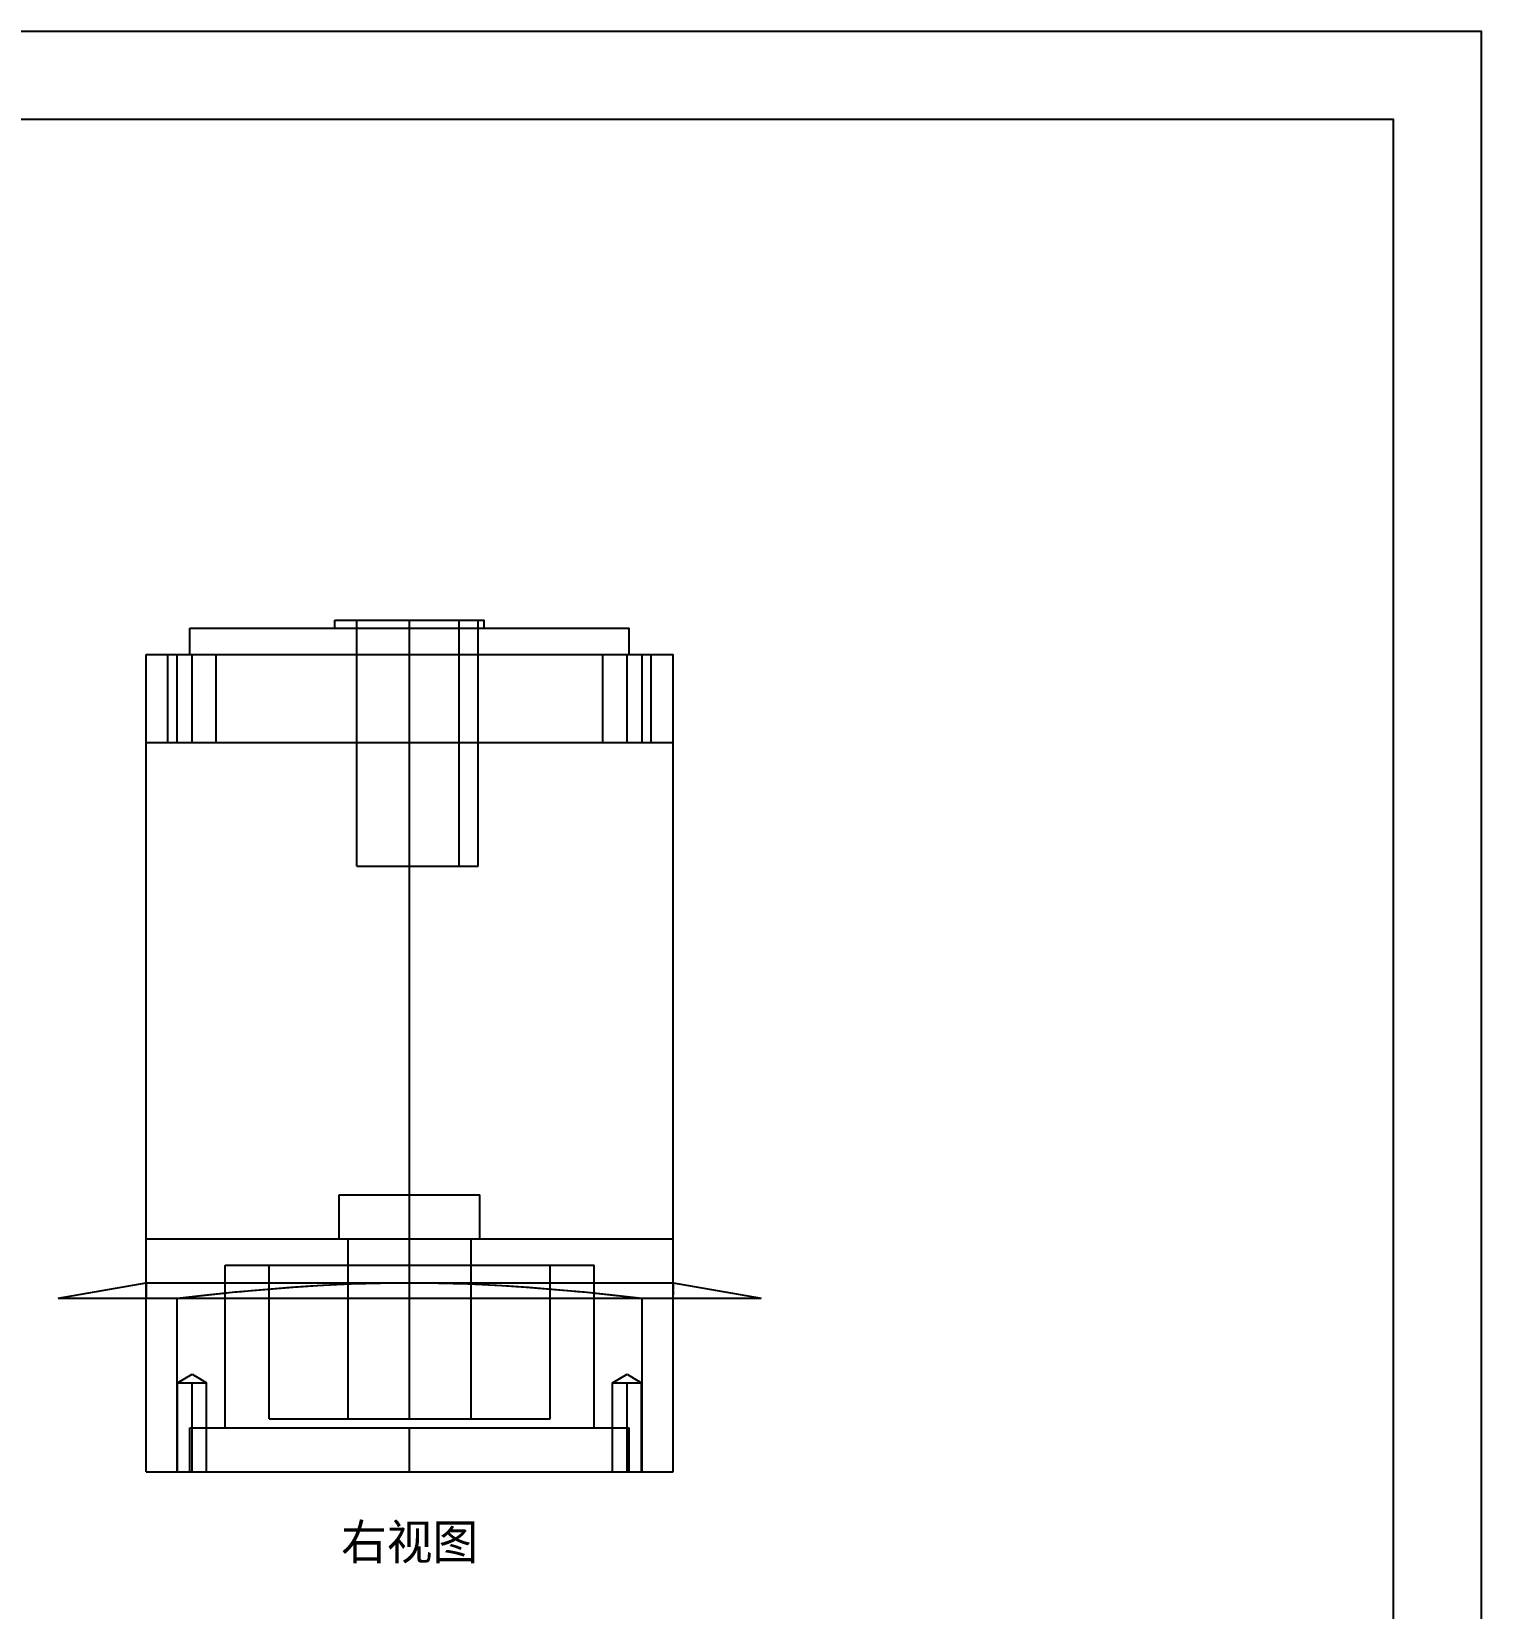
# Model space of a CAD drawing. Header units: millimetres. Extents: x -10 to 293, y -191 to 166.
# Drawn here: x 128 to 293, y -13.6 to 165.9 of the extents above; entities that cross this region are included whole.
import ezdxf
from ezdxf.enums import TextEntityAlignment as Align

# ---------------------------------------------------------------- set-up
doc = ezdxf.new("R2010")
doc.units = ezdxf.units.MM
for name, color, linetype in [('可见轮廓', 7, 'Continuous'), ('图框', 7, 'Continuous'), ('文字', 7, 'Continuous'), ('隐藏线', 5, 'Continuous')]:
    doc.layers.add(name, color=color, linetype=linetype)

msp = doc.modelspace()

# ---------------------------------------------------------------- linework, layer by layer
at = {"layer": '可见轮廓'}
for p, q in [((162.5, 98.9), (162.67, 98.9)), ((162.5, 98.45), (162.5, 98.9)), ((162.5, 98), (162.5, 98.9)), ((162.67, 98.9), (163.16, 98.9)), ((163.16, 98.9), (163.94, 98.9)), ((163.94, 98.9), (164.99, 98.9)), ((164.99, 98.9), (166.28, 98.9)), ((165, 70.9), (165, 98.9)), ((166.28, 98.9), (167.75, 98.9)), ((167.75, 98.9), (169.34, 98.9)), ((169.34, 98.9), (171, 98.9)), ((171, 98.9), (172.66, 98.9)), ((171, 98.9), (176.66, 98.9)), ((171, 98.9), (171, 98.9)), ((171, 98), (171, 98.9)), ((171, 70.9), (171, 98.9)), ((172.66, 98.9), (174.25, 98.9)), ((174.25, 98.9), (175.72, 98.9)), ((175.72, 98.9), (177.01, 98.9)), ((176.66, 70.9), (176.66, 98.9)), ((177.01, 98.9), (178.06, 98.9)), ((178.06, 98.9), (178.84, 98.9)), ((178.84, 98.9), (179.33, 98.9)), ((179.33, 98.9), (179.5, 98.9)), ((179.5, 98.45), (179.5, 98.9)), ((179.5, 98), (179.5, 98.9)), ((146, 98), (146.51, 98)), ((146, 96.5), (146, 98)), ((146, 95), (146, 98)), ((146.51, 98), (147.94, 98)), ((147.94, 98), (150.24, 98)), ((150.24, 98), (153.32, 98)), ((153.32, 98), (157.13, 98)), ((157.13, 98), (161.45, 98)), ((161.45, 98), (166.13, 98)), ((162.5, 98), (162.5, 98.45)), ((166.13, 98), (171, 98)), ((171, 98), (175.87, 98)), ((171, 98), (171, 98)), ((171, 95), (171, 98)), ((175.87, 98), (180.55, 98)), ((179.5, 98), (179.5, 98.45)), ((180.55, 98), (184.87, 98)), ((184.87, 98), (188.68, 98)), ((188.68, 98), (191.76, 98)), ((191.76, 98), (194.06, 98)), ((194.06, 98), (195.49, 98)), ((195.49, 98), (196, 98)), ((196, 96.5), (196, 98)), ((196, 95), (196, 98)), ((146, 95), (146, 96.5)), ((196, 95), (196, 96.5)), ((141, 95), (141.21, 95)), ((141, 90), (141, 95)), ((141, 95), (144.54, 95)), ((141, 85), (141, 95)), ((141.21, 95), (141.42, 95)), ((141.42, 95), (141.63, 95)), ((141.63, 95), (141.84, 95)), ((141.84, 95), (142.06, 95)), ((142.06, 95), (142.28, 95)), ((142.28, 95), (142.5, 95)), ((142.5, 95), (142.72, 95)), ((142.72, 95), (142.94, 95)), ((142.94, 95), (143.16, 95)), ((143.16, 95), (143.39, 95)), ((143.39, 95), (143.62, 95)), ((143.5, 85), (143.5, 95)), ((143.62, 95), (143.84, 95)), ((143.84, 95), (144.08, 95)), ((144.08, 95), (144.31, 95)), ((144.31, 95), (144.54, 95)), ((144.54, 95), (171, 95)), ((144.54, 90), (144.54, 95)), ((144.54, 85), (144.54, 95)), ((146.25, 95), (146.25, 95)), ((146.25, 85), (146.25, 95)), ((149, 85), (149, 95)), ((171, 95), (197.46, 95)), ((171, 95), (171, 95)), ((193, 95), (195.75, 95)), ((193, 85), (193, 95)), ((195.75, 95), (198.5, 95)), ((195.75, 85), (195.75, 95)), ((195.75, 95), (195.75, 95)), ((197.46, 95), (197.69, 95)), ((197.46, 90), (197.46, 95)), ((197.46, 95), (201, 95)), ((197.46, 85), (197.46, 95)), ((197.69, 95), (197.92, 95)), ((197.92, 95), (198.16, 95)), ((198.16, 95), (198.38, 95)), ((198.38, 95), (198.61, 95)), ((198.5, 85), (198.5, 95)), ((198.61, 95), (198.84, 95)), ((198.84, 95), (199.06, 95)), ((199.06, 95), (199.28, 95)), ((199.28, 95), (199.5, 95)), ((199.5, 95), (199.72, 95)), ((199.72, 95), (199.94, 95)), ((199.94, 95), (200.16, 95)), ((200.16, 95), (200.37, 95)), ((200.37, 95), (200.58, 95)), ((200.58, 95), (200.79, 95)), ((200.79, 95), (201, 95)), ((201, 90), (201, 95)), ((201, 85), (201, 95)), ((141, 85), (141, 90)), ((144.54, 85), (144.54, 90)), ((197.46, 85), (197.46, 90)), ((201, 85), (201, 90)), ((141, 85), (141.21, 85)), ((141, 56.75), (141, 85)), ((141, 85), (144.54, 85)), ((141, 85), (171, 85)), ((141, 28.5), (141, 85)), ((141.21, 85), (141.42, 85)), ((141.42, 85), (141.63, 85)), ((141.63, 85), (141.84, 85)), ((141.84, 85), (142.06, 85)), ((142.06, 85), (142.28, 85)), ((142.28, 85), (142.5, 85)), ((142.5, 85), (142.72, 85)), ((142.72, 85), (142.94, 85)), ((142.94, 85), (143.16, 85)), ((143.16, 85), (143.39, 85)), ((143.39, 85), (143.62, 85)), ((143.62, 85), (143.84, 85)), ((143.84, 85), (144.08, 85)), ((144.08, 85), (144.31, 85)), ((144.31, 85), (144.54, 85)), ((144.54, 85), (156, 85)), ((146.25, 85), (146.25, 85)), ((156, 85), (171, 85)), ((171, 85), (186, 85)), ((171, 85), (201, 85)), ((171, 28.5), (171, 85)), ((171, 85), (171, 85)), ((186, 85), (197.46, 85)), ((195.75, 85), (195.75, 85)), ((197.46, 85), (197.69, 85)), ((197.46, 85), (201, 85)), ((197.69, 85), (197.92, 85)), ((197.92, 85), (198.16, 85)), ((198.16, 85), (198.38, 85)), ((198.38, 85), (198.61, 85)), ((198.61, 85), (198.84, 85)), ((198.84, 85), (199.06, 85)), ((199.06, 85), (199.28, 85)), ((199.28, 85), (199.5, 85)), ((199.5, 85), (199.72, 85)), ((199.72, 85), (199.94, 85)), ((199.94, 85), (200.16, 85)), ((200.16, 85), (200.37, 85)), ((200.37, 85), (200.58, 85)), ((200.58, 85), (200.79, 85)), ((200.79, 85), (201, 85)), ((201, 56.75), (201, 85)), ((201, 28.5), (201, 85)), ((141, 28.5), (141, 56.75)), ((201, 28.5), (201, 56.75)), ((163, 28.5), (163, 33.5)), ((171, 28.5), (171, 33.5)), ((179, 28.5), (179, 33.5)), ((141, 28.5), (141.61, 28.5)), ((141, 26), (141, 28.5)), ((141, 23.5), (141, 28.5)), ((141.61, 28.5), (143.33, 28.5)), ((143.33, 28.5), (146.08, 28.5)), ((146.08, 28.5), (149.79, 28.5)), ((149.79, 28.5), (154.35, 28.5)), ((154.35, 28.5), (159.54, 28.5)), ((159.54, 28.5), (165.15, 28.5)), ((164, 8), (164, 28.5)), ((165.15, 28.5), (171, 28.5)), ((171, 28.5), (176.85, 28.5)), ((171, 28.5), (171, 28.5)), ((171, 8), (171, 28.5)), ((171, 23.5), (171, 28.5)), ((176.85, 28.5), (182.46, 28.5)), ((178, 8), (178, 28.5)), ((182.46, 28.5), (187.65, 28.5)), ((187.65, 28.5), (192.21, 28.5)), ((192.21, 28.5), (195.92, 28.5)), ((195.92, 28.5), (198.67, 28.5)), ((198.67, 28.5), (200.39, 28.5)), ((200.39, 28.5), (201, 28.5)), ((201, 26), (201, 28.5)), ((201, 23.5), (201, 28.5)), ((141, 23.5), (141, 26)), ((171, 8), (171, 25.5)), ((201, 23.5), (201, 26)), ((131, 21.74), (141, 23.5)), ((141, 23.5), (141.15, 23.5)), ((141, 23.49), (141, 23.5)), ((141, 23.5), (171, 23.5)), ((141, 23.49), (141, 23.44)), ((141, 23.37), (141, 23.44)), ((141, 23.37), (141, 23.27)), ((141, 23.22), (141, 23.37)), ((141.15, 23.5), (141.59, 23.5)), ((141.59, 23.5), (142.3, 23.5)), ((142.3, 23.5), (143.28, 23.5)), ((143.28, 23.5), (144.55, 23.5)), ((144.55, 23.5), (146.07, 23.5)), ((146.07, 23.5), (147.82, 23.5)), ((147.82, 23.5), (149.79, 23.5)), ((149.79, 23.5), (151.97, 23.5)), ((151.97, 23.5), (154.34, 23.5)), ((154.34, 23.5), (156.86, 23.5)), ((156.86, 23.5), (159.52, 23.5)), ((159.52, 23.5), (162.29, 23.5)), ((161.11, 23.22), (164.36, 23.37)), ((162, 23.27), (164.21, 23.37)), ((162.29, 23.5), (165.15, 23.5)), ((164.21, 23.37), (166.49, 23.44)), ((164.36, 23.37), (167.7, 23.47)), ((165.15, 23.5), (168.06, 23.5)), ((166.49, 23.44), (168.75, 23.49)), ((167.7, 23.47), (171, 23.5)), ((168.06, 23.5), (171, 23.5)), ((168.75, 23.49), (171, 23.5)), ((171, 23.5), (173.94, 23.5)), ((171, 23.5), (173.25, 23.49)), ((171, 23.5), (201, 23.5)), ((171, 21.74), (171, 23.5)), ((171, 23.5), (171, 23.5)), ((171, 23.5), (174.3, 23.47)), ((173.25, 23.49), (175.51, 23.44)), ((173.94, 23.5), (176.85, 23.5)), ((174.3, 23.47), (177.64, 23.37)), ((175.51, 23.44), (177.79, 23.37)), ((176.85, 23.5), (179.71, 23.5)), ((177.64, 23.37), (180.89, 23.22)), ((177.79, 23.37), (180, 23.27)), ((179.71, 23.5), (182.48, 23.5)), ((182.48, 23.5), (185.14, 23.5)), ((185.14, 23.5), (187.66, 23.5)), ((187.66, 23.5), (190.03, 23.5)), ((190.03, 23.5), (192.21, 23.5)), ((192.21, 23.5), (194.18, 23.5)), ((194.18, 23.5), (195.93, 23.5)), ((195.93, 23.5), (197.45, 23.5)), ((197.45, 23.5), (198.72, 23.5)), ((198.72, 23.5), (199.7, 23.5)), ((199.7, 23.5), (200.41, 23.5)), ((200.41, 23.5), (200.85, 23.5)), ((200.85, 23.5), (201, 23.5)), ((201, 23.49), (201, 23.5)), ((201, 23.5), (211, 21.74)), ((201, 23.49), (201, 23.44)), ((201, 23.37), (201, 23.47)), ((201, 23.37), (201, 23.44)), ((201, 23.37), (201, 23.27)), ((201, 23.37), (201, 23.22)), ((131, 21.74), (171, 21.74)), ((141, 23.14), (141, 23.27)), ((141, 23.01), (141, 23.22)), ((141, 23.22), (141, 23.01)), ((141, 22.98), (141, 23.14)), ((141, 22.75), (141, 23.01)), ((141, 22.98), (141, 22.81)), ((141, 22.62), (141, 22.81)), ((141, 22.45), (141, 22.75)), ((141, 22.75), (141, 22.45)), ((141, 22.62), (141, 22.52)), ((141, 22.42), (141, 22.52)), ((141, 22.45), (141, 22.12)), ((141, 22.12), (141, 22.45)), ((141, 22.32), (141, 22.42)), ((141, 22.32), (141, 22.21)), ((141, 22.1), (141, 22.21)), ((141, 21.74), (141, 22.12)), ((141, 22.12), (141, 21.74)), ((141, 21.98), (141, 22.1)), ((141, 21.86), (141, 21.98)), ((141, 21.86), (141, 21.74)), ((141, 21.74), (141.21, 21.74)), ((141, 12.75), (141, 21.74)), ((141, 21.74), (144.54, 21.74)), ((141, 2), (141, 21.74)), ((141.21, 21.74), (141.42, 21.74)), ((141.42, 21.74), (141.63, 21.74)), ((141.63, 21.74), (141.84, 21.74)), ((141.84, 21.74), (142.06, 21.74)), ((142.06, 21.74), (142.28, 21.74)), ((142.28, 21.74), (142.5, 21.74)), ((142.5, 21.74), (142.72, 21.74)), ((142.72, 21.74), (142.94, 21.74)), ((142.94, 21.74), (143.16, 21.74)), ((143.16, 21.74), (143.39, 21.74)), ((143.39, 21.74), (143.62, 21.74)), ((143.62, 21.74), (143.84, 21.74)), ((143.84, 21.74), (144.08, 21.74)), ((144.08, 21.74), (144.31, 21.74)), ((144.31, 21.74), (144.54, 21.74)), ((144.54, 21.74), (147.94, 22.12)), ((144.54, 21.74), (145.64, 21.86)), ((144.54, 12.75), (144.54, 21.74)), ((144.54, 2), (144.54, 21.74)), ((145.64, 21.86), (146.72, 21.98)), ((146.72, 21.98), (147.78, 22.1)), ((147.78, 22.1), (148.82, 22.21)), ((147.94, 22.12), (151.14, 22.45)), ((148.82, 22.21), (149.84, 22.32)), ((149.84, 22.32), (150.84, 22.42)), ((150.84, 22.42), (151.9, 22.52)), ((151.14, 22.45), (154.51, 22.75)), ((151.9, 22.52), (152.97, 22.62)), ((152.97, 22.62), (155.24, 22.81)), ((154.51, 22.75), (157.75, 23.01)), ((155.24, 22.81), (157.44, 22.98)), ((157.44, 22.98), (159.73, 23.14)), ((157.75, 23.01), (161.11, 23.22)), ((159.73, 23.14), (162, 23.27)), ((171, 21.74), (211, 21.74)), ((180, 23.27), (182.27, 23.14)), ((180.89, 23.22), (184.25, 23.01)), ((182.27, 23.14), (184.56, 22.98)), ((184.25, 23.01), (187.49, 22.75)), ((184.56, 22.98), (186.76, 22.81)), ((186.76, 22.81), (189.03, 22.62)), ((187.49, 22.75), (190.86, 22.45)), ((189.03, 22.62), (190.1, 22.52)), ((190.1, 22.52), (191.16, 22.42)), ((190.86, 22.45), (194.06, 22.12)), ((191.16, 22.42), (192.16, 22.32)), ((192.16, 22.32), (193.18, 22.21)), ((193.18, 22.21), (194.22, 22.1)), ((194.06, 22.12), (197.46, 21.74)), ((194.22, 22.1), (195.28, 21.98)), ((195.28, 21.98), (196.36, 21.86)), ((196.36, 21.86), (197.46, 21.74)), ((197.46, 21.74), (197.69, 21.74)), ((197.46, 12.75), (197.46, 21.74)), ((197.46, 21.74), (201, 21.74)), ((197.46, 2), (197.46, 21.74)), ((197.69, 21.74), (197.92, 21.74)), ((197.92, 21.74), (198.16, 21.74)), ((198.16, 21.74), (198.38, 21.74)), ((198.38, 21.74), (198.61, 21.74)), ((198.61, 21.74), (198.84, 21.74)), ((198.84, 21.74), (199.06, 21.74)), ((199.06, 21.74), (199.28, 21.74)), ((199.28, 21.74), (199.5, 21.74)), ((199.5, 21.74), (199.72, 21.74)), ((199.72, 21.74), (199.94, 21.74)), ((199.94, 21.74), (200.16, 21.74)), ((200.16, 21.74), (200.37, 21.74)), ((200.37, 21.74), (200.58, 21.74)), ((200.58, 21.74), (200.79, 21.74)), ((200.79, 21.74), (201, 21.74)), ((201, 23.14), (201, 23.27)), ((201, 23.01), (201, 23.22)), ((201, 23.22), (201, 23.01)), ((201, 23.14), (201, 22.98)), ((201, 23.01), (201, 22.75)), ((201, 22.81), (201, 22.98)), ((201, 22.62), (201, 22.81)), ((201, 22.45), (201, 22.75)), ((201, 22.62), (201, 22.52)), ((201, 22.42), (201, 22.52)), ((201, 22.45), (201, 22.12)), ((201, 22.12), (201, 22.45)), ((201, 22.32), (201, 22.42)), ((201, 22.21), (201, 22.32)), ((201, 22.1), (201, 22.21)), ((201, 21.74), (201, 22.12)), ((201, 21.98), (201, 22.1)), ((201, 21.86), (201, 21.98)), ((201, 21.74), (201, 21.86)), ((201, 12.75), (201, 21.74)), ((201, 2), (201, 21.74)), ((141, 11.87), (141, 12.75)), ((144.54, 11.87), (144.54, 12.75)), ((197.46, 11.87), (197.46, 12.75)), ((201, 11.87), (201, 12.75)), ((141, 2), (141, 11.87)), ((144.54, 2), (144.54, 11.87)), ((144.6, 2), (144.6, 12.1)), ((146.25, 2), (146.25, 12.1)), ((147.9, 2), (147.9, 12.1)), ((194.1, 2), (194.1, 12.1)), ((195.75, 2), (195.75, 12.1)), ((197.4, 2), (197.4, 12.1)), ((197.46, 2), (197.46, 11.87)), ((201, 2), (201, 11.87)), ((146, 2), (146, 7)), ((171, 2), (171, 7)), ((196, 2), (196, 7)), ((141, 2), (141.21, 2)), ((141, 2), (144.54, 2)), ((141.21, 2), (141.42, 2)), ((141.42, 2), (141.63, 2)), ((141.63, 2), (141.84, 2)), ((141.84, 2), (142.06, 2)), ((142.06, 2), (142.28, 2)), ((142.28, 2), (142.5, 2)), ((142.5, 2), (142.72, 2)), ((142.72, 2), (142.94, 2)), ((142.94, 2), (143.16, 2)), ((143.16, 2), (143.39, 2)), ((143.39, 2), (143.62, 2)), ((143.62, 2), (143.84, 2)), ((143.84, 2), (144.08, 2)), ((144.08, 2), (144.31, 2)), ((144.31, 2), (144.54, 2)), ((144.54, 2), (171, 2)), ((146.25, 2), (146.25, 2)), ((171, 2), (197.46, 2)), ((171, 2), (171, 2)), ((195.75, 2), (195.75, 2)), ((197.46, 2), (197.69, 2)), ((197.46, 2), (201, 2)), ((197.69, 2), (197.92, 2)), ((197.92, 2), (198.16, 2)), ((198.16, 2), (198.38, 2)), ((198.38, 2), (198.61, 2)), ((198.61, 2), (198.84, 2)), ((198.84, 2), (199.06, 2)), ((199.06, 2), (199.28, 2)), ((199.28, 2), (199.5, 2)), ((199.5, 2), (199.72, 2)), ((199.72, 2), (199.94, 2)), ((199.94, 2), (200.16, 2)), ((200.16, 2), (200.37, 2)), ((200.37, 2), (200.58, 2)), ((200.58, 2), (200.79, 2)), ((200.79, 2), (201, 2))]:
    msp.add_line(p, q, dxfattribs=at)
at = {"layer": '图框'}
for points in [[(-10, -190.9), (293, -190.9), (293, 165.9), (-10, 165.9)], [(0, -180.9), (283, -180.9), (283, 155.9), (0, 155.9)]]:
    msp.add_lwpolyline(points, close=True, dxfattribs=at)
at = {"layer": '隐藏线'}
for p, q in [((162.5, 98.9), (162.67, 98.9)), ((162.67, 98.9), (163.16, 98.9)), ((163.16, 98.9), (163.94, 98.9)), ((163.94, 98.9), (164.99, 98.9)), ((164.99, 98.9), (166.28, 98.9)), ((165, 98.9), (165.12, 98.9)), ((165, 84.9), (165, 98.9)), ((165.12, 98.9), (165.47, 98.9)), ((165.47, 98.9), (166.02, 98.9)), ((166.02, 98.9), (166.76, 98.9)), ((166.28, 98.9), (167.75, 98.9)), ((166.76, 98.9), (167.67, 98.9)), ((167.67, 98.9), (168.71, 98.9)), ((167.75, 98.9), (169.34, 98.9)), ((168.71, 98.9), (169.83, 98.9)), ((169.34, 98.9), (171, 98.9)), ((169.83, 98.9), (171, 98.9)), ((171, 98.9), (171.46, 98.9)), ((171, 98.9), (172.66, 98.9)), ((171.46, 98.9), (171.92, 98.9)), ((171.92, 98.9), (172.37, 98.9)), ((172.37, 98.9), (172.82, 98.9)), ((172.66, 98.9), (174.25, 98.9)), ((172.82, 98.9), (173.25, 98.9)), ((173.25, 98.9), (173.67, 98.9)), ((173.67, 98.9), (174.08, 98.9)), ((174.08, 98.9), (174.46, 98.9)), ((174.25, 98.9), (175.72, 98.9)), ((174.46, 98.9), (174.83, 98.9)), ((174.83, 98.9), (175.17, 98.9)), ((175.17, 98.9), (175.49, 98.9)), ((175.49, 98.9), (175.79, 98.9)), ((175.72, 98.9), (177.01, 98.9)), ((175.79, 98.9), (176.05, 98.9)), ((176.05, 98.9), (176.28, 98.9)), ((176.28, 98.9), (176.49, 98.9)), ((176.49, 98.9), (176.66, 98.9)), ((176.66, 98.9), (177.73, 98.9)), ((176.66, 84.9), (176.66, 98.9)), ((177.01, 98.9), (178.06, 98.9)), ((177.73, 98.9), (178.8, 98.9)), ((178.06, 98.9), (178.84, 98.9)), ((178.8, 84.9), (178.8, 98.9)), ((178.84, 98.9), (179.33, 98.9)), ((179.33, 98.9), (179.5, 98.9)), ((146, 98), (146.51, 98)), ((146.51, 98), (147.94, 98)), ((147.94, 98), (150.24, 98)), ((150.24, 98), (153.32, 98)), ((153.32, 98), (157.13, 98)), ((157.13, 98), (161.45, 98)), ((161.45, 98), (166.13, 98)), ((162.5, 98), (162.67, 98)), ((162.67, 98), (163.16, 98)), ((163.16, 98), (163.94, 98)), ((163.94, 98), (164.99, 98)), ((164.99, 98), (166.28, 98)), ((166.13, 98), (171, 98)), ((166.28, 98), (167.75, 98)), ((167.75, 98), (169.34, 98)), ((169.34, 98), (171, 98)), ((171, 98), (172.66, 98)), ((171, 98), (175.87, 98)), ((172.66, 98), (174.25, 98)), ((174.25, 98), (175.72, 98)), ((175.72, 98), (177.01, 98)), ((175.87, 98), (180.55, 98)), ((177.01, 98), (178.06, 98)), ((178.06, 98), (178.84, 98)), ((178.84, 98), (179.33, 98)), ((179.33, 98), (179.5, 98)), ((180.55, 98), (184.87, 98)), ((184.87, 98), (188.68, 98)), ((188.68, 98), (191.76, 98)), ((191.76, 98), (194.06, 98)), ((194.06, 98), (195.49, 98)), ((195.49, 98), (196, 98)), ((141, 95), (141.21, 95)), ((141, 90), (141, 95)), ((141.21, 95), (141.42, 95)), ((141.42, 95), (141.63, 95)), ((141.63, 95), (141.84, 95)), ((141.84, 95), (142.06, 95)), ((142.06, 95), (142.28, 95)), ((142.28, 95), (142.5, 95)), ((142.5, 95), (142.72, 95)), ((142.72, 95), (142.94, 95)), ((142.94, 95), (143.16, 95)), ((143.16, 95), (143.39, 95)), ((143.39, 95), (143.62, 95)), ((143.5, 95), (143.56, 95)), ((143.5, 90), (143.5, 95)), ((143.56, 95), (143.71, 95)), ((143.62, 95), (143.84, 95)), ((143.71, 95), (143.97, 95)), ((143.84, 95), (144.08, 95)), ((143.97, 95), (144.31, 95)), ((144.08, 95), (144.31, 95)), ((144.31, 95), (144.73, 95)), ((144.31, 95), (144.54, 95)), ((144.54, 95), (171, 95)), ((144.54, 90), (144.54, 95)), ((144.73, 95), (145.2, 95)), ((145.2, 95), (145.72, 95)), ((145.72, 95), (146.25, 95)), ((146, 95), (146.51, 95)), ((146.25, 95), (146.79, 95)), ((146.51, 95), (147.94, 95)), ((146.79, 95), (147.3, 95)), ((147.3, 95), (147.78, 95)), ((147.78, 95), (148.2, 95)), ((147.94, 95), (150.24, 95)), ((148.2, 95), (148.54, 95)), ((148.54, 95), (148.79, 95)), ((148.79, 95), (148.95, 95)), ((148.95, 95), (149, 95)), ((149, 90), (149, 95)), ((150.24, 95), (153.32, 95)), ((153.32, 95), (157.13, 95)), ((157.13, 95), (161.45, 95)), ((161.45, 95), (166.13, 95)), ((166.13, 95), (171, 95)), ((171, 95), (175.87, 95)), ((171, 95), (197.46, 95)), ((175.87, 95), (180.55, 95)), ((180.55, 95), (184.87, 95)), ((184.87, 95), (188.68, 95)), ((188.68, 95), (191.76, 95)), ((191.76, 95), (194.06, 95)), ((193, 95), (193.05, 95)), ((193, 90), (193, 95)), ((193.05, 95), (193.21, 95)), ((193.21, 95), (193.46, 95)), ((193.46, 95), (193.8, 95)), ((193.8, 95), (194.22, 95)), ((194.06, 95), (195.49, 95)), ((194.22, 95), (194.7, 95)), ((194.7, 95), (195.21, 95)), ((195.21, 95), (195.75, 95)), ((195.49, 95), (196, 95)), ((195.75, 95), (196.28, 95)), ((196.28, 95), (196.8, 95)), ((196.8, 95), (197.27, 95)), ((197.27, 95), (197.69, 95)), ((197.46, 95), (197.69, 95)), ((197.46, 90), (197.46, 95)), ((197.69, 95), (198.03, 95)), ((197.69, 95), (197.92, 95)), ((197.92, 95), (198.16, 95)), ((198.03, 95), (198.29, 95)), ((198.16, 95), (198.38, 95)), ((198.29, 95), (198.44, 95)), ((198.38, 95), (198.61, 95)), ((198.44, 95), (198.5, 95)), ((198.5, 90), (198.5, 95)), ((198.61, 95), (198.84, 95)), ((198.84, 95), (199.06, 95)), ((199.06, 95), (199.28, 95)), ((199.28, 95), (199.5, 95)), ((199.5, 95), (199.72, 95)), ((199.72, 95), (199.94, 95)), ((199.94, 95), (200.16, 95)), ((200.16, 95), (200.37, 95)), ((200.37, 95), (200.58, 95)), ((200.58, 95), (200.79, 95)), ((200.79, 95), (201, 95)), ((201, 90), (201, 95)), ((141, 85), (141, 90)), ((143.5, 85), (143.5, 90)), ((144.54, 85), (144.54, 90)), ((149, 85), (149, 90)), ((193, 85), (193, 90)), ((197.46, 85), (197.46, 90)), ((198.5, 85), (198.5, 90)), ((201, 85), (201, 90)), ((141, 85), (141.21, 85)), ((141, 85), (141.07, 85)), ((141.07, 85), (141.26, 85)), ((141.21, 85), (141.42, 85)), ((141.26, 85), (141.58, 85)), ((141.42, 85), (141.63, 85)), ((141.58, 85), (142.02, 85)), ((141.63, 85), (141.84, 85)), ((141.84, 85), (142.06, 85)), ((142.02, 85), (142.6, 85)), ((142.06, 85), (142.28, 85)), ((142.28, 85), (142.5, 85)), ((142.5, 85), (142.72, 85)), ((142.6, 85), (143.29, 85)), ((142.72, 85), (142.94, 85)), ((142.94, 85), (143.16, 85)), ((143.16, 85), (143.39, 85)), ((143.29, 85), (144.1, 85)), ((143.39, 85), (143.62, 85)), ((143.5, 85), (143.56, 85)), ((143.56, 85), (143.71, 85)), ((143.62, 85), (143.84, 85)), ((143.71, 85), (143.97, 85)), ((143.84, 85), (144.08, 85)), ((143.97, 85), (144.31, 85)), ((144.08, 85), (144.31, 85)), ((144.1, 85), (145.02, 85)), ((144.31, 85), (144.54, 85)), ((144.31, 85), (144.73, 85)), ((144.54, 85), (156, 85)), ((144.73, 85), (145.2, 85)), ((145.02, 85), (146.06, 85)), ((145.2, 85), (145.72, 85)), ((145.72, 85), (146.25, 85)), ((146.06, 85), (147.2, 85)), ((146.25, 85), (146.79, 85)), ((146.79, 85), (147.3, 85)), ((147.2, 85), (148.45, 85)), ((147.3, 85), (147.78, 85)), ((147.78, 85), (148.2, 85)), ((148.2, 85), (148.54, 85)), ((148.45, 85), (149.79, 85)), ((148.54, 85), (148.79, 85)), ((148.79, 85), (148.95, 85)), ((148.95, 85), (149, 85)), ((149.79, 85), (151.22, 85)), ((151.22, 85), (152.74, 85)), ((152.74, 85), (154.34, 85)), ((154.34, 85), (156, 85)), ((156, 85), (171, 85)), ((156, 85), (157.73, 85)), ((157.73, 85), (159.52, 85)), ((159.52, 85), (161.36, 85)), ((161.36, 85), (163.24, 85)), ((163.24, 85), (165.15, 85)), ((165, 70.9), (165, 84.9)), ((165.15, 85), (167.08, 85)), ((167.08, 85), (169.04, 85)), ((169.04, 85), (171, 85)), ((171, 85), (186, 85)), ((171, 85), (172.96, 85)), ((172.96, 85), (174.92, 85)), ((174.92, 85), (176.85, 85)), ((176.66, 70.9), (176.66, 84.9)), ((176.85, 85), (178.76, 85)), ((178.76, 85), (180.64, 85)), ((178.8, 70.9), (178.8, 84.9)), ((180.64, 85), (182.48, 85)), ((182.48, 85), (184.27, 85)), ((184.27, 85), (186, 85)), ((186, 85), (197.46, 85)), ((186, 85), (187.66, 85)), ((187.66, 85), (189.26, 85)), ((189.26, 85), (190.78, 85)), ((190.78, 85), (192.21, 85)), ((192.21, 85), (193.55, 85)), ((193, 85), (193.05, 85)), ((193.05, 85), (193.21, 85)), ((193.21, 85), (193.46, 85)), ((193.46, 85), (193.8, 85)), ((193.55, 85), (194.8, 85)), ((193.8, 85), (194.22, 85)), ((194.22, 85), (194.7, 85)), ((194.7, 85), (195.21, 85)), ((194.8, 85), (195.94, 85)), ((195.21, 85), (195.75, 85)), ((195.75, 85), (196.28, 85)), ((195.94, 85), (196.98, 85)), ((196.28, 85), (196.8, 85)), ((196.8, 85), (197.27, 85)), ((196.98, 85), (197.9, 85)), ((197.27, 85), (197.69, 85)), ((197.46, 85), (197.69, 85)), ((197.69, 85), (198.03, 85)), ((197.69, 85), (197.92, 85)), ((197.9, 85), (198.71, 85)), ((197.92, 85), (198.16, 85)), ((198.03, 85), (198.29, 85)), ((198.16, 85), (198.38, 85)), ((198.29, 85), (198.44, 85)), ((198.38, 85), (198.61, 85)), ((198.44, 85), (198.5, 85)), ((198.61, 85), (198.84, 85)), ((198.71, 85), (199.4, 85)), ((198.84, 85), (199.06, 85)), ((199.06, 85), (199.28, 85)), ((199.28, 85), (199.5, 85)), ((199.4, 85), (199.98, 85)), ((199.5, 85), (199.72, 85)), ((199.72, 85), (199.94, 85)), ((199.94, 85), (200.16, 85)), ((199.98, 85), (200.42, 85)), ((200.16, 85), (200.37, 85)), ((200.37, 85), (200.58, 85)), ((200.42, 85), (200.74, 85)), ((200.58, 85), (200.79, 85)), ((200.74, 85), (200.93, 85)), ((200.79, 85), (201, 85)), ((200.93, 85), (201, 85)), ((165, 70.9), (165.12, 70.9)), ((165.12, 70.9), (165.47, 70.9)), ((165.47, 70.9), (166.02, 70.9)), ((166.02, 70.9), (166.76, 70.9)), ((166.76, 70.9), (167.67, 70.9)), ((167.67, 70.9), (168.71, 70.9)), ((168.71, 70.9), (169.83, 70.9)), ((169.83, 70.9), (171, 70.9)), ((171, 70.9), (171.11, 70.9)), ((171.11, 70.9), (171.23, 70.9)), ((171.23, 70.9), (171.34, 70.9)), ((171.34, 70.9), (171.45, 70.9)), ((171.45, 70.9), (171.56, 70.9)), ((171.56, 70.9), (171.68, 70.9)), ((171.68, 70.9), (171.79, 70.9)), ((171.79, 70.9), (171.9, 70.9)), ((171.9, 70.9), (172.24, 70.9)), ((172.24, 70.9), (172.58, 70.9)), ((172.58, 70.9), (172.92, 70.9)), ((172.92, 70.9), (173.24, 70.9)), ((173.24, 70.9), (173.56, 70.9)), ((173.56, 70.9), (173.87, 70.9)), ((173.87, 70.9), (174.17, 70.9)), ((174.17, 70.9), (174.46, 70.9)), ((174.46, 70.9), (174.83, 70.9)), ((174.83, 70.9), (175.17, 70.9)), ((175.17, 70.9), (175.49, 70.9)), ((175.49, 70.9), (175.79, 70.9)), ((175.79, 70.9), (176.05, 70.9)), ((176.05, 70.9), (176.28, 70.9)), ((176.28, 70.9), (176.49, 70.9)), ((176.49, 70.9), (176.66, 70.9)), ((176.66, 70.9), (177.73, 70.9)), ((177.73, 70.9), (178.8, 70.9)), ((163, 33.5), (163.16, 33.5)), ((163, 31), (163, 33.5)), ((163.16, 33.5), (163.62, 33.5)), ((163.62, 33.5), (164.36, 33.5)), ((164.36, 33.5), (165.34, 33.5)), ((165.34, 33.5), (166.56, 33.5)), ((166.56, 33.5), (167.94, 33.5)), ((167.94, 33.5), (169.44, 33.5)), ((169.44, 33.5), (171, 33.5)), ((171, 33.5), (172.56, 33.5)), ((172.56, 33.5), (174.06, 33.5)), ((174.06, 33.5), (175.44, 33.5)), ((175.44, 33.5), (176.66, 33.5)), ((176.66, 33.5), (177.64, 33.5)), ((177.64, 33.5), (178.38, 33.5)), ((178.38, 33.5), (178.84, 33.5)), ((178.84, 33.5), (179, 33.5)), ((179, 31), (179, 33.5)), ((163, 28.5), (163, 31)), ((179, 28.5), (179, 31)), ((141, 28.5), (141.61, 28.5)), ((141.61, 28.5), (143.33, 28.5)), ((143.33, 28.5), (146.08, 28.5)), ((146.08, 28.5), (149.79, 28.5)), ((149.79, 28.5), (154.35, 28.5)), ((154.35, 28.5), (159.54, 28.5)), ((159.54, 28.5), (165.15, 28.5)), ((163, 28.5), (163.16, 28.5)), ((163.16, 28.5), (163.62, 28.5)), ((163.62, 28.5), (164.36, 28.5)), ((164, 28.5), (164.14, 28.5)), ((164, 18.25), (164, 28.5)), ((164.14, 28.5), (164.54, 28.5)), ((164.36, 28.5), (165.34, 28.5)), ((164.54, 28.5), (165.19, 28.5)), ((165.15, 28.5), (171, 28.5)), ((165.19, 28.5), (166.05, 28.5)), ((165.34, 28.5), (166.56, 28.5)), ((166.05, 28.5), (167.12, 28.5)), ((166.56, 28.5), (167.94, 28.5)), ((167.12, 28.5), (168.33, 28.5)), ((167.94, 28.5), (169.44, 28.5)), ((168.33, 28.5), (169.64, 28.5)), ((169.44, 28.5), (171, 28.5)), ((169.64, 28.5), (171, 28.5)), ((171, 28.5), (172.36, 28.5)), ((171, 28.5), (176.85, 28.5)), ((171, 28.5), (172.56, 28.5)), ((172.36, 28.5), (173.67, 28.5)), ((172.56, 28.5), (174.06, 28.5)), ((173.67, 28.5), (174.88, 28.5)), ((174.06, 28.5), (175.44, 28.5)), ((174.88, 28.5), (175.95, 28.5)), ((175.44, 28.5), (176.66, 28.5)), ((175.95, 28.5), (176.81, 28.5)), ((176.66, 28.5), (177.64, 28.5)), ((176.81, 28.5), (177.46, 28.5)), ((176.85, 28.5), (182.46, 28.5)), ((177.46, 28.5), (177.86, 28.5)), ((177.64, 28.5), (178.38, 28.5)), ((177.86, 28.5), (178, 28.5)), ((178, 18.25), (178, 28.5)), ((178.38, 28.5), (178.84, 28.5)), ((178.84, 28.5), (179, 28.5)), ((182.46, 28.5), (187.65, 28.5)), ((187.65, 28.5), (192.21, 28.5)), ((192.21, 28.5), (195.92, 28.5)), ((195.92, 28.5), (198.67, 28.5)), ((198.67, 28.5), (200.39, 28.5)), ((200.39, 28.5), (201, 28.5)), ((150, 25.5), (150.43, 25.5)), ((150, 16.25), (150, 25.5)), ((150.43, 25.5), (151.63, 25.5)), ((151.63, 25.5), (153.56, 25.5)), ((153.56, 25.5), (156.15, 25.5)), ((155, 25.5), (155.33, 25.5)), ((155, 16.75), (155, 25.5)), ((155.33, 25.5), (156.24, 25.5)), ((156.15, 25.5), (159.35, 25.5)), ((156.24, 25.5), (157.71, 25.5)), ((157.71, 25.5), (159.69, 25.5)), ((159.35, 25.5), (162.98, 25.5)), ((159.69, 25.5), (162.12, 25.5)), ((162.12, 25.5), (164.89, 25.5)), ((162.98, 25.5), (166.91, 25.5)), ((164.89, 25.5), (167.88, 25.5)), ((166.91, 25.5), (171, 25.5)), ((167.88, 25.5), (171, 25.5)), ((171, 25.5), (174.12, 25.5)), ((171, 25.5), (175.09, 25.5)), ((174.12, 25.5), (177.11, 25.5)), ((175.09, 25.5), (179.02, 25.5)), ((177.11, 25.5), (179.88, 25.5)), ((179.02, 25.5), (182.65, 25.5)), ((179.88, 25.5), (182.31, 25.5)), ((182.31, 25.5), (184.29, 25.5)), ((182.65, 25.5), (185.85, 25.5)), ((184.29, 25.5), (185.76, 25.5)), ((185.76, 25.5), (186.67, 25.5)), ((185.85, 25.5), (188.44, 25.5)), ((186.67, 25.5), (187, 25.5)), ((187, 16.75), (187, 25.5)), ((188.44, 25.5), (190.37, 25.5)), ((190.37, 25.5), (191.57, 25.5)), ((191.57, 25.5), (192, 25.5)), ((192, 16.25), (192, 25.5)), ((141, 23.49), (141, 23.5)), ((141, 23.5), (141.15, 23.5)), ((141, 23.44), (141, 23.49)), ((141, 23.44), (141, 23.37)), ((141, 23.27), (141, 23.37)), ((141.15, 23.5), (141.59, 23.5)), ((141.59, 23.5), (142.3, 23.5)), ((142.3, 23.5), (143.28, 23.5)), ((143.28, 23.5), (144.55, 23.5)), ((144.55, 23.5), (146.07, 23.5)), ((146.07, 23.5), (147.82, 23.5)), ((147.82, 23.5), (149.79, 23.5)), ((149.79, 23.5), (151.97, 23.5)), ((151.97, 23.5), (154.34, 23.5)), ((154.34, 23.5), (156.86, 23.5)), ((156.86, 23.5), (159.52, 23.5)), ((159.52, 23.5), (162.29, 23.5)), ((162, 23.27), (164.21, 23.37)), ((162.29, 23.5), (165.15, 23.5)), ((164.21, 23.37), (166.49, 23.44)), ((165.15, 23.5), (168.06, 23.5)), ((166.49, 23.44), (168.75, 23.49)), ((168.06, 23.5), (171, 23.5)), ((168.75, 23.49), (171, 23.5)), ((171, 23.5), (173.25, 23.49)), ((171, 23.5), (173.94, 23.5)), ((173.25, 23.49), (175.51, 23.44)), ((173.94, 23.5), (176.85, 23.5)), ((175.51, 23.44), (177.79, 23.37)), ((176.85, 23.5), (179.71, 23.5)), ((177.79, 23.37), (180, 23.27)), ((179.71, 23.5), (182.48, 23.5)), ((182.48, 23.5), (185.14, 23.5)), ((185.14, 23.5), (187.66, 23.5)), ((187.66, 23.5), (190.03, 23.5)), ((190.03, 23.5), (192.21, 23.5)), ((192.21, 23.5), (194.18, 23.5)), ((194.18, 23.5), (195.93, 23.5)), ((195.93, 23.5), (197.45, 23.5)), ((197.45, 23.5), (198.72, 23.5)), ((198.72, 23.5), (199.7, 23.5)), ((199.7, 23.5), (200.41, 23.5)), ((200.41, 23.5), (200.85, 23.5)), ((200.85, 23.5), (201, 23.5)), ((201, 23.49), (201, 23.5)), ((201, 23.44), (201, 23.49)), ((201, 23.44), (201, 23.37)), ((201, 23.27), (201, 23.37)), ((141, 23.14), (141, 23.27)), ((141, 23.14), (141, 22.98)), ((141, 22.98), (141, 22.81)), ((141, 22.62), (141, 22.81)), ((141, 22.52), (141, 22.62)), ((141, 22.42), (141, 22.52)), ((141, 22.42), (141, 22.32)), ((141, 22.32), (141, 22.21)), ((141, 22.1), (141, 22.21)), ((141, 21.98), (141, 22.1)), ((141, 21.86), (141, 21.98)), ((141, 21.74), (141, 21.86)), ((141, 21.74), (141.21, 21.74)), ((141, 12.75), (141, 21.74)), ((141.21, 21.74), (141.42, 21.74)), ((141.42, 21.74), (141.63, 21.74)), ((141.63, 21.74), (141.84, 21.74)), ((141.84, 21.74), (142.06, 21.74)), ((142.06, 21.74), (142.28, 21.74)), ((142.28, 21.74), (142.5, 21.74)), ((142.5, 21.74), (142.72, 21.74)), ((142.72, 21.74), (142.94, 21.74)), ((142.94, 21.74), (143.16, 21.74)), ((143.16, 21.74), (143.39, 21.74)), ((143.39, 21.74), (143.62, 21.74)), ((143.62, 21.74), (143.84, 21.74)), ((143.84, 21.74), (144.08, 21.74)), ((144.08, 21.74), (144.31, 21.74)), ((144.31, 21.74), (144.54, 21.74)), ((144.54, 21.74), (145.64, 21.86)), ((144.54, 12.75), (144.54, 21.74)), ((145.64, 21.86), (146.72, 21.98)), ((146.72, 21.98), (147.78, 22.1)), ((147.78, 22.1), (148.82, 22.21)), ((148.82, 22.21), (149.84, 22.32)), ((149.84, 22.32), (150.84, 22.42)), ((150.84, 22.42), (151.9, 22.52)), ((151.9, 22.52), (152.97, 22.62)), ((152.97, 22.62), (155.24, 22.81)), ((155.24, 22.81), (157.44, 22.98)), ((157.44, 22.98), (159.73, 23.14)), ((159.73, 23.14), (162, 23.27)), ((180, 23.27), (182.27, 23.14)), ((182.27, 23.14), (184.56, 22.98)), ((184.56, 22.98), (186.76, 22.81)), ((186.76, 22.81), (189.03, 22.62)), ((189.03, 22.62), (190.1, 22.52)), ((190.1, 22.52), (191.16, 22.42)), ((191.16, 22.42), (192.16, 22.32)), ((192.16, 22.32), (193.18, 22.21)), ((193.18, 22.21), (194.22, 22.1)), ((194.22, 22.1), (195.28, 21.98)), ((195.28, 21.98), (196.36, 21.86)), ((196.36, 21.86), (197.46, 21.74)), ((197.46, 21.74), (197.69, 21.74)), ((197.46, 12.75), (197.46, 21.74)), ((197.69, 21.74), (197.92, 21.74)), ((197.92, 21.74), (198.16, 21.74)), ((198.16, 21.74), (198.38, 21.74)), ((198.38, 21.74), (198.61, 21.74)), ((198.61, 21.74), (198.84, 21.74)), ((198.84, 21.74), (199.06, 21.74)), ((199.06, 21.74), (199.28, 21.74)), ((199.28, 21.74), (199.5, 21.74)), ((199.5, 21.74), (199.72, 21.74)), ((199.72, 21.74), (199.94, 21.74)), ((199.94, 21.74), (200.16, 21.74)), ((200.16, 21.74), (200.37, 21.74)), ((200.37, 21.74), (200.58, 21.74)), ((200.58, 21.74), (200.79, 21.74)), ((200.79, 21.74), (201, 21.74)), ((201, 23.27), (201, 23.14)), ((201, 23.14), (201, 22.98)), ((201, 22.81), (201, 22.98)), ((201, 22.62), (201, 22.81)), ((201, 22.62), (201, 22.52)), ((201, 22.42), (201, 22.52)), ((201, 22.42), (201, 22.32)), ((201, 22.21), (201, 22.32)), ((201, 22.1), (201, 22.21)), ((201, 21.98), (201, 22.1)), ((201, 21.86), (201, 21.98)), ((201, 21.74), (201, 21.86)), ((201, 12.75), (201, 21.74)), ((164, 8), (164, 18.25)), ((178, 8), (178, 18.25)), ((150, 7), (150, 16.25)), ((155, 8), (155, 16.75)), ((187, 8), (187, 16.75)), ((192, 7), (192, 16.25)), ((141, 11.87), (141, 12.75)), ((144.54, 11.87), (144.54, 12.75)), ((144.6, 12.1), (145.43, 12.6)), ((145.43, 12.6), (146.25, 13.09)), ((146.25, 13.09), (147.08, 12.6)), ((147.08, 12.6), (147.9, 12.1)), ((194.1, 12.1), (194.92, 12.6)), ((194.92, 12.6), (195.75, 13.09)), ((195.75, 13.09), (196.57, 12.6)), ((196.57, 12.6), (197.4, 12.1)), ((197.46, 11.87), (197.46, 12.75)), ((201, 11.87), (201, 12.75)), ((141, 2), (141, 11.87)), ((144.54, 2), (144.54, 11.87)), ((144.6, 12.1), (144.63, 12.1)), ((144.6, 7.05), (144.6, 12.1)), ((144.63, 12.1), (144.73, 12.1)), ((144.73, 12.1), (144.88, 12.1)), ((144.88, 12.1), (145.08, 12.1)), ((145.08, 12.1), (145.34, 12.1)), ((145.34, 12.1), (145.62, 12.1)), ((145.62, 12.1), (145.93, 12.1)), ((145.93, 12.1), (146.25, 12.1)), ((146.25, 12.1), (146.57, 12.1)), ((146.57, 12.1), (146.88, 12.1)), ((146.88, 12.1), (147.17, 12.1)), ((147.17, 12.1), (147.42, 12.1)), ((147.42, 12.1), (147.62, 12.1)), ((147.62, 12.1), (147.77, 12.1)), ((147.77, 12.1), (147.87, 12.1)), ((147.87, 12.1), (147.9, 12.1)), ((147.9, 7.05), (147.9, 12.1)), ((194.1, 12.1), (194.13, 12.1)), ((194.1, 7.05), (194.1, 12.1)), ((194.13, 12.1), (194.23, 12.1)), ((194.23, 12.1), (194.38, 12.1)), ((194.38, 12.1), (194.58, 12.1)), ((194.58, 12.1), (194.83, 12.1)), ((194.83, 12.1), (195.12, 12.1)), ((195.12, 12.1), (195.43, 12.1)), ((195.43, 12.1), (195.75, 12.1)), ((195.75, 12.1), (196.07, 12.1)), ((196.07, 12.1), (196.38, 12.1)), ((196.38, 12.1), (196.66, 12.1)), ((196.66, 12.1), (196.92, 12.1)), ((196.92, 12.1), (197.12, 12.1)), ((197.12, 12.1), (197.27, 12.1)), ((197.27, 12.1), (197.37, 12.1)), ((197.37, 12.1), (197.4, 12.1)), ((197.4, 7.05), (197.4, 12.1)), ((197.46, 2), (197.46, 11.87)), ((201, 2), (201, 11.87)), ((155, 8), (155.33, 8)), ((155.33, 8), (156.24, 8)), ((156.24, 8), (157.71, 8)), ((157.71, 8), (159.69, 8)), ((159.69, 8), (162.12, 8)), ((162.12, 8), (164.89, 8)), ((164, 8), (164.14, 8)), ((164.14, 8), (164.54, 8)), ((164.54, 8), (165.19, 8)), ((164.89, 8), (167.88, 8)), ((165.19, 8), (166.05, 8)), ((166.05, 8), (167.12, 8)), ((167.12, 8), (168.33, 8)), ((167.88, 8), (171, 8)), ((168.33, 8), (169.64, 8)), ((169.64, 8), (171, 8)), ((171, 8), (172.36, 8)), ((171, 8), (174.12, 8)), ((172.36, 8), (173.67, 8)), ((173.67, 8), (174.88, 8)), ((174.12, 8), (177.11, 8)), ((174.88, 8), (175.95, 8)), ((175.95, 8), (176.81, 8)), ((176.81, 8), (177.46, 8)), ((177.11, 8), (179.88, 8)), ((177.46, 8), (177.86, 8)), ((177.86, 8), (178, 8)), ((179.88, 8), (182.31, 8)), ((182.31, 8), (184.29, 8)), ((184.29, 8), (185.76, 8)), ((185.76, 8), (186.67, 8)), ((186.67, 8), (187, 8)), ((144.6, 2), (144.6, 7.05)), ((146, 7), (146.51, 7)), ((146, 4.5), (146, 7)), ((146.51, 7), (147.94, 7)), ((147.9, 2), (147.9, 7.05)), ((147.94, 7), (150.24, 7)), ((150, 7), (150.43, 7)), ((150.24, 7), (153.32, 7)), ((150.43, 7), (151.63, 7)), ((151.63, 7), (153.56, 7)), ((153.32, 7), (157.13, 7)), ((153.56, 7), (156.15, 7)), ((156.15, 7), (159.35, 7)), ((157.13, 7), (161.45, 7)), ((159.35, 7), (162.98, 7)), ((161.45, 7), (166.13, 7)), ((162.98, 7), (166.91, 7)), ((166.13, 7), (171, 7)), ((166.91, 7), (171, 7)), ((171, 7), (175.87, 7)), ((171, 7), (175.09, 7)), ((175.09, 7), (179.02, 7)), ((175.87, 7), (180.55, 7)), ((179.02, 7), (182.65, 7)), ((180.55, 7), (184.87, 7)), ((182.65, 7), (185.85, 7)), ((184.87, 7), (188.68, 7)), ((185.85, 7), (188.44, 7)), ((188.44, 7), (190.37, 7)), ((188.68, 7), (191.76, 7)), ((190.37, 7), (191.57, 7)), ((191.57, 7), (192, 7)), ((191.76, 7), (194.06, 7)), ((194.06, 7), (195.49, 7)), ((194.1, 2), (194.1, 7.05)), ((195.49, 7), (196, 7)), ((196, 4.5), (196, 7)), ((197.4, 2), (197.4, 7.05)), ((146, 2), (146, 4.5)), ((196, 2), (196, 4.5)), ((141, 2), (141.21, 2)), ((141.21, 2), (141.42, 2)), ((141.42, 2), (141.63, 2)), ((141.63, 2), (141.84, 2)), ((141.84, 2), (142.06, 2)), ((142.06, 2), (142.28, 2)), ((142.28, 2), (142.5, 2)), ((142.5, 2), (142.72, 2)), ((142.72, 2), (142.94, 2)), ((142.94, 2), (143.16, 2)), ((143.16, 2), (143.39, 2)), ((143.39, 2), (143.62, 2)), ((143.62, 2), (143.84, 2)), ((143.84, 2), (144.08, 2)), ((144.08, 2), (144.31, 2)), ((144.31, 2), (144.54, 2)), ((144.54, 2), (171, 2)), ((144.6, 2), (144.63, 2)), ((144.63, 2), (144.73, 2)), ((144.73, 2), (144.88, 2)), ((144.88, 2), (145.08, 2)), ((145.08, 2), (145.34, 2)), ((145.34, 2), (145.62, 2)), ((145.62, 2), (145.93, 2)), ((145.93, 2), (146.25, 2)), ((146, 2), (146.51, 2)), ((146.25, 2), (146.57, 2)), ((146.51, 2), (147.94, 2)), ((146.57, 2), (146.88, 2)), ((146.88, 2), (147.17, 2)), ((147.17, 2), (147.42, 2)), ((147.42, 2), (147.62, 2)), ((147.62, 2), (147.77, 2)), ((147.77, 2), (147.87, 2)), ((147.87, 2), (147.9, 2)), ((147.94, 2), (150.24, 2)), ((150.24, 2), (153.32, 2)), ((153.32, 2), (157.13, 2)), ((157.13, 2), (161.45, 2)), ((161.45, 2), (166.13, 2)), ((166.13, 2), (171, 2)), ((171, 2), (175.87, 2)), ((171, 2), (197.46, 2)), ((175.87, 2), (180.55, 2)), ((180.55, 2), (184.87, 2)), ((184.87, 2), (188.68, 2)), ((188.68, 2), (191.76, 2)), ((191.76, 2), (194.06, 2)), ((194.06, 2), (195.49, 2)), ((194.1, 2), (194.13, 2)), ((194.13, 2), (194.23, 2)), ((194.23, 2), (194.38, 2)), ((194.38, 2), (194.58, 2)), ((194.58, 2), (194.83, 2)), ((194.83, 2), (195.12, 2)), ((195.12, 2), (195.43, 2)), ((195.43, 2), (195.75, 2)), ((195.49, 2), (196, 2)), ((195.75, 2), (196.07, 2)), ((196.07, 2), (196.38, 2)), ((196.38, 2), (196.66, 2)), ((196.66, 2), (196.92, 2)), ((196.92, 2), (197.12, 2)), ((197.12, 2), (197.27, 2)), ((197.27, 2), (197.37, 2)), ((197.37, 2), (197.4, 2)), ((197.46, 2), (197.69, 2)), ((197.69, 2), (197.92, 2)), ((197.92, 2), (198.16, 2)), ((198.16, 2), (198.38, 2)), ((198.38, 2), (198.61, 2)), ((198.61, 2), (198.84, 2)), ((198.84, 2), (199.06, 2)), ((199.06, 2), (199.28, 2)), ((199.28, 2), (199.5, 2)), ((199.5, 2), (199.72, 2)), ((199.72, 2), (199.94, 2)), ((199.94, 2), (200.16, 2)), ((200.16, 2), (200.37, 2)), ((200.37, 2), (200.58, 2)), ((200.58, 2), (200.79, 2)), ((200.79, 2), (201, 2))]:
    msp.add_line(p, q, dxfattribs=at)

# ---------------------------------------------------------------- texts
at = {"layer": '文字'}
msp.add_text('右视图', height=4, dxfattribs=at).set_placement((171, -8), align=Align.CENTER)

doc.saveas('drawing.dxf')
